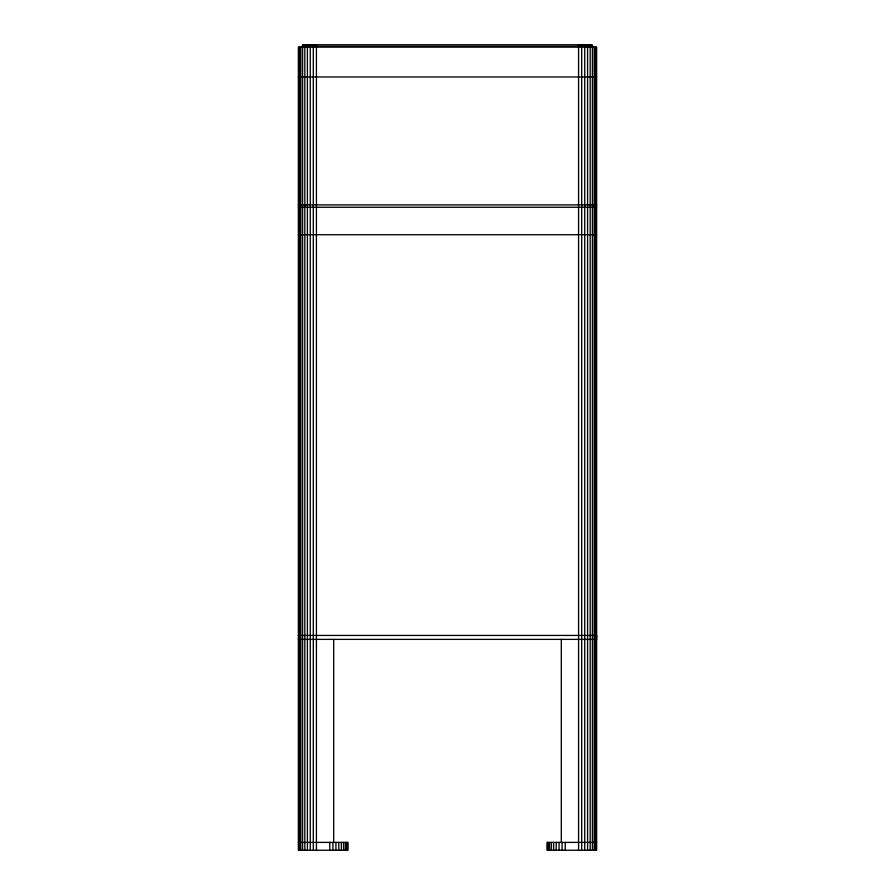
<?xml version="1.0" encoding="UTF-8"?>
<svg xmlns="http://www.w3.org/2000/svg" width="895" height="895" viewBox="0 0 895 895"><rect width="100%" height="100%" fill="white"/><g stroke="black" fill="none" stroke-linecap="round" stroke-linejoin="round"><path stroke-width="1.34" d="M316.427 46.316L316.506 44.75M313.977 46.316L314.257 44.75M311.605 46.316L312.142 44.75M302.309 46.316L303.875 44.75L591.125 44.75L592.691 46.316L302.309 46.316A1.566 1.566 0 0 1 303.875 44.75M298.382 76.97L596.618 76.97M298.382 204.899L596.618 204.899M298.382 207.26L596.618 207.26M298.382 234.725L596.618 234.725M298.382 635.439L596.618 635.439L596.618 639.366L298.382 639.366M298.382 842.396L347.831 842.396L347.831 850.25L298.382 850.25L298.382 47.144L596.618 47.144L596.618 850.25L547.169 850.25L547.169 842.396L596.618 842.396M582.858 44.75L583.395 46.316M580.743 44.75L581.023 46.316M578.494 44.75L578.573 46.316M596.35 47.144L596.35 850.25M595.533 47.144L595.533 850.25M594.202 47.144L594.202 850.25M592.4 47.144L592.4 850.25M590.174 47.144L590.174 850.25M587.59 47.144L587.59 850.25M584.737 47.144L584.737 850.25M581.705 47.144L581.705 850.25M578.573 47.144L578.573 850.25M565.226 842.396L565.226 850.25M562.094 842.396L562.094 850.25M561.299 639.366L561.299 842.396M559.051 842.396L559.051 850.25M556.198 842.396L556.198 850.25M553.625 842.396L553.625 850.25M551.398 842.396L551.398 850.25M549.597 842.396L549.597 850.25M548.266 842.396L548.266 850.25M547.449 842.396L547.449 850.25M347.551 842.396L347.551 850.25M346.734 842.396L346.734 850.25M345.403 842.396L345.403 850.25M343.602 842.396L343.602 850.25M341.375 842.396L341.375 850.25M338.802 842.396L338.802 850.25M335.949 842.396L335.949 850.25M333.701 639.366L333.701 842.396M332.906 842.396L332.906 850.25M329.774 842.396L329.774 850.25M316.427 47.144L316.427 850.25M313.295 47.144L313.295 850.25M310.263 47.144L310.263 850.25M307.41 47.144L307.41 850.25M304.826 47.144L304.826 850.25M302.599 47.144L302.599 850.25M300.798 47.144L300.798 850.25M299.467 47.144L299.467 850.25M298.65 47.144L298.65 850.25M591.125 44.75A1.566 1.566 0 0 1 592.691 46.316M590.924 44.75A1.577 1.544 89.9 0 1 592.479 46.316M591.304 45.108A1.577 1.477 90 0 0 590.364 44.75A1.577 1.477 -90 0 1 591.841 46.316M589.436 44.75A1.577 1.365 90 0 1 590.801 46.316M588.955 45.108A1.577 1.208 -90 0 0 588.183 44.75A1.577 1.197 90 0 1 589.391 46.316M586.639 44.75A1.577 1.007 -90 0 1 587.646 46.316M584.849 44.75A1.577 0.794 -89.9 0 1 585.643 46.316M309.368 46.316A1.577 0.783 -90 0 1 310.151 44.75M307.712 45.108A1.577 1.007 -90 0 1 308.361 44.75A1.577 1.007 90 0 0 307.354 46.316M306.045 45.108A1.577 1.208 90 0 1 306.817 44.75A1.577 1.208 -90 0 0 305.609 46.316M304.199 46.316A1.577 1.365 89.9 0 1 305.564 44.75M303.159 46.316A1.577 1.477 -90 0 1 304.636 44.75M304.076 44.75A1.577 1.544 90 0 0 302.521 46.316A1.577 1.544 -89.9 0 1 304.076 44.75"/></g></svg>
